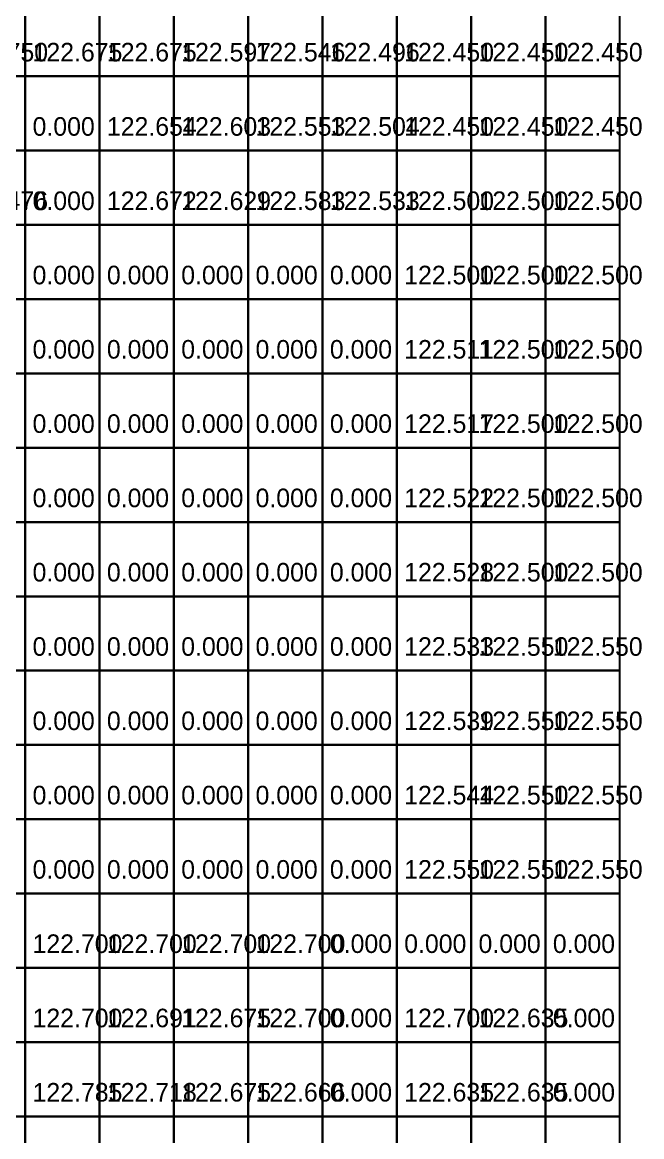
# Model space of a CAD drawing. Header units: metres. Extents: x 287857 to 287978, y 62957 to 63018.
# Drawn here: x 287969.89 to 287978.22, y 62987.56 to 63002.56 of the extents above; entities that cross this region are included whole.
import ezdxf

# ---------------------------------------------------------------- set-up
doc = ezdxf.new("R2010")
doc.units = ezdxf.units.M
for name, color, linetype, true_color in [('ARCH-BARRIER', 7, 'Continuous', 0xf87171), ('ARCH-INTERP', 7, 'Continuous', 0x64748b), ('ARCH-LEVEL-TXT', 7, 'Continuous', 0xa78bfa), ('ARCH-REAL', 7, 'Continuous', 0xa78bfa)]:
    doc.layers.add(name, color=color, linetype=linetype, true_color=true_color)

msp = doc.modelspace()

# ---------------------------------------------------------------- linework, layer by layer
at = {"layer": 'ARCH-BARRIER'}
for points in [[(287968.925, 63000.831, 0), (287969.925, 63000.831, 0), (287969.925, 63001.831, 0), (287968.925, 63001.831, 0), (287968.925, 63000.831, 0)], [(287969.925, 63000.831, 0), (287970.925, 63000.831, 0), (287970.925, 63001.831, 0), (287969.925, 63001.831, 0), (287969.925, 63000.831, 0)], [(287969.925, 62999.831, 0), (287970.925, 62999.831, 0), (287970.925, 63000.831, 0), (287969.925, 63000.831, 0), (287969.925, 62999.831, 0)], [(287968.925, 62989.831, 0), (287969.925, 62989.831, 0), (287969.925, 62990.831, 0), (287968.925, 62990.831, 0), (287968.925, 62989.831, 0)], [(287973.925, 62989.831, 0), (287974.925, 62989.831, 0), (287974.925, 62990.831, 0), (287973.925, 62990.831, 0), (287973.925, 62989.831, 0)], [(287974.925, 62989.831, 0), (287975.925, 62989.831, 0), (287975.925, 62990.831, 0), (287974.925, 62990.831, 0), (287974.925, 62989.831, 0)], [(287975.925, 62989.831, 0), (287976.925, 62989.831, 0), (287976.925, 62990.831, 0), (287975.925, 62990.831, 0), (287975.925, 62989.831, 0)], [(287976.925, 62989.831, 0), (287977.925, 62989.831, 0), (287977.925, 62990.831, 0), (287976.925, 62990.831, 0), (287976.925, 62989.831, 0)], [(287968.925, 62988.831, 0), (287969.925, 62988.831, 0), (287969.925, 62989.831, 0), (287968.925, 62989.831, 0), (287968.925, 62988.831, 0)], [(287973.925, 62988.831, 0), (287974.925, 62988.831, 0), (287974.925, 62989.831, 0), (287973.925, 62989.831, 0), (287973.925, 62988.831, 0)], [(287976.925, 62988.831, 0), (287977.925, 62988.831, 0), (287977.925, 62989.831, 0), (287976.925, 62989.831, 0), (287976.925, 62988.831, 0)], [(287968.925, 62987.831, 0), (287969.925, 62987.831, 0), (287969.925, 62988.831, 0), (287968.925, 62988.831, 0), (287968.925, 62987.831, 0)], [(287973.925, 62987.831, 0), (287974.925, 62987.831, 0), (287974.925, 62988.831, 0), (287973.925, 62988.831, 0), (287973.925, 62987.831, 0)], [(287976.925, 62987.831, 0), (287977.925, 62987.831, 0), (287977.925, 62988.831, 0), (287976.925, 62988.831, 0), (287976.925, 62987.831, 0)], [(287968.925, 62986.831, 0), (287969.925, 62986.831, 0), (287969.925, 62987.831, 0), (287968.925, 62987.831, 0), (287968.925, 62986.831, 0)], [(287976.925, 62986.831, 0), (287977.925, 62986.831, 0), (287977.925, 62987.831, 0), (287976.925, 62987.831, 0), (287976.925, 62986.831, 0)]]:
    msp.add_polyline3d(points, dxfattribs=at)
at = {"layer": 'ARCH-INTERP'}
for points in [[(287971.925, 63001.831, 122.597), (287972.925, 63001.831, 122.597), (287972.925, 63002.831, 122.597), (287971.925, 63002.831, 122.597), (287971.925, 63001.831, 122.597)], [(287972.925, 63001.831, 122.546), (287973.925, 63001.831, 122.546), (287973.925, 63002.831, 122.546), (287972.925, 63002.831, 122.546), (287972.925, 63001.831, 122.546)], [(287973.925, 63001.831, 122.496), (287974.925, 63001.831, 122.496), (287974.925, 63002.831, 122.496), (287973.925, 63002.831, 122.496), (287973.925, 63001.831, 122.496)], [(287975.925, 63001.831, 122.45), (287976.925, 63001.831, 122.45), (287976.925, 63002.831, 122.45), (287975.925, 63002.831, 122.45), (287975.925, 63001.831, 122.45)], [(287976.925, 63001.831, 122.45), (287977.925, 63001.831, 122.45), (287977.925, 63002.831, 122.45), (287976.925, 63002.831, 122.45), (287976.925, 63001.831, 122.45)], [(287970.925, 63000.831, 122.654), (287971.925, 63000.831, 122.654), (287971.925, 63001.831, 122.654), (287970.925, 63001.831, 122.654), (287970.925, 63000.831, 122.654)], [(287971.925, 63000.831, 122.603), (287972.925, 63000.831, 122.603), (287972.925, 63001.831, 122.603), (287971.925, 63001.831, 122.603), (287971.925, 63000.831, 122.603)], [(287972.925, 63000.831, 122.553), (287973.925, 63000.831, 122.553), (287973.925, 63001.831, 122.553), (287972.925, 63001.831, 122.553), (287972.925, 63000.831, 122.553)], [(287973.925, 63000.831, 122.504), (287974.925, 63000.831, 122.504), (287974.925, 63001.831, 122.504), (287973.925, 63001.831, 122.504), (287973.925, 63000.831, 122.504)], [(287975.925, 63000.831, 122.45), (287976.925, 63000.831, 122.45), (287976.925, 63001.831, 122.45), (287975.925, 63001.831, 122.45), (287975.925, 63000.831, 122.45)], [(287976.925, 63000.831, 122.45), (287977.925, 63000.831, 122.45), (287977.925, 63001.831, 122.45), (287976.925, 63001.831, 122.45), (287976.925, 63000.831, 122.45)], [(287968.925, 62999.831, 122.476), (287969.925, 62999.831, 122.476), (287969.925, 63000.831, 122.476), (287968.925, 63000.831, 122.476), (287968.925, 62999.831, 122.476)], [(287970.925, 62999.831, 122.672), (287971.925, 62999.831, 122.672), (287971.925, 63000.831, 122.672), (287970.925, 63000.831, 122.672), (287970.925, 62999.831, 122.672)], [(287971.925, 62999.831, 122.629), (287972.925, 62999.831, 122.629), (287972.925, 63000.831, 122.629), (287971.925, 63000.831, 122.629), (287971.925, 62999.831, 122.629)], [(287972.925, 62999.831, 122.583), (287973.925, 62999.831, 122.583), (287973.925, 63000.831, 122.583), (287972.925, 63000.831, 122.583), (287972.925, 62999.831, 122.583)], [(287973.925, 62999.831, 122.533), (287974.925, 62999.831, 122.533), (287974.925, 63000.831, 122.533), (287973.925, 63000.831, 122.533), (287973.925, 62999.831, 122.533)], [(287975.925, 62999.831, 122.5), (287976.925, 62999.831, 122.5), (287976.925, 63000.831, 122.5), (287975.925, 63000.831, 122.5), (287975.925, 62999.831, 122.5)], [(287976.925, 62999.831, 122.5), (287977.925, 62999.831, 122.5), (287977.925, 63000.831, 122.5), (287976.925, 63000.831, 122.5), (287976.925, 62999.831, 122.5)], [(287968.925, 62998.831, 0), (287969.925, 62998.831, 0), (287969.925, 62999.831, 0), (287968.925, 62999.831, 0), (287968.925, 62998.831, 0)], [(287969.925, 62998.831, 0), (287970.925, 62998.831, 0), (287970.925, 62999.831, 0), (287969.925, 62999.831, 0), (287969.925, 62998.831, 0)], [(287970.925, 62998.831, 0), (287971.925, 62998.831, 0), (287971.925, 62999.831, 0), (287970.925, 62999.831, 0), (287970.925, 62998.831, 0)], [(287971.925, 62998.831, 0), (287972.925, 62998.831, 0), (287972.925, 62999.831, 0), (287971.925, 62999.831, 0), (287971.925, 62998.831, 0)], [(287972.925, 62998.831, 0), (287973.925, 62998.831, 0), (287973.925, 62999.831, 0), (287972.925, 62999.831, 0), (287972.925, 62998.831, 0)], [(287973.925, 62998.831, 0), (287974.925, 62998.831, 0), (287974.925, 62999.831, 0), (287973.925, 62999.831, 0), (287973.925, 62998.831, 0)], [(287975.925, 62998.831, 122.5), (287976.925, 62998.831, 122.5), (287976.925, 62999.831, 122.5), (287975.925, 62999.831, 122.5), (287975.925, 62998.831, 122.5)], [(287976.925, 62998.831, 122.5), (287977.925, 62998.831, 122.5), (287977.925, 62999.831, 122.5), (287976.925, 62999.831, 122.5), (287976.925, 62998.831, 122.5)], [(287968.925, 62997.831, 0), (287969.925, 62997.831, 0), (287969.925, 62998.831, 0), (287968.925, 62998.831, 0), (287968.925, 62997.831, 0)], [(287969.925, 62997.831, 0), (287970.925, 62997.831, 0), (287970.925, 62998.831, 0), (287969.925, 62998.831, 0), (287969.925, 62997.831, 0)], [(287970.925, 62997.831, 0), (287971.925, 62997.831, 0), (287971.925, 62998.831, 0), (287970.925, 62998.831, 0), (287970.925, 62997.831, 0)], [(287971.925, 62997.831, 0), (287972.925, 62997.831, 0), (287972.925, 62998.831, 0), (287971.925, 62998.831, 0), (287971.925, 62997.831, 0)], [(287972.925, 62997.831, 0), (287973.925, 62997.831, 0), (287973.925, 62998.831, 0), (287972.925, 62998.831, 0), (287972.925, 62997.831, 0)], [(287973.925, 62997.831, 0), (287974.925, 62997.831, 0), (287974.925, 62998.831, 0), (287973.925, 62998.831, 0), (287973.925, 62997.831, 0)], [(287974.925, 62997.831, 122.511), (287975.925, 62997.831, 122.511), (287975.925, 62998.831, 122.511), (287974.925, 62998.831, 122.511), (287974.925, 62997.831, 122.511)], [(287975.925, 62997.831, 122.5), (287976.925, 62997.831, 122.5), (287976.925, 62998.831, 122.5), (287975.925, 62998.831, 122.5), (287975.925, 62997.831, 122.5)], [(287976.925, 62997.831, 122.5), (287977.925, 62997.831, 122.5), (287977.925, 62998.831, 122.5), (287976.925, 62998.831, 122.5), (287976.925, 62997.831, 122.5)], [(287968.925, 62996.831, 0), (287969.925, 62996.831, 0), (287969.925, 62997.831, 0), (287968.925, 62997.831, 0), (287968.925, 62996.831, 0)], [(287969.925, 62996.831, 0), (287970.925, 62996.831, 0), (287970.925, 62997.831, 0), (287969.925, 62997.831, 0), (287969.925, 62996.831, 0)], [(287970.925, 62996.831, 0), (287971.925, 62996.831, 0), (287971.925, 62997.831, 0), (287970.925, 62997.831, 0), (287970.925, 62996.831, 0)], [(287971.925, 62996.831, 0), (287972.925, 62996.831, 0), (287972.925, 62997.831, 0), (287971.925, 62997.831, 0), (287971.925, 62996.831, 0)], [(287972.925, 62996.831, 0), (287973.925, 62996.831, 0), (287973.925, 62997.831, 0), (287972.925, 62997.831, 0), (287972.925, 62996.831, 0)], [(287973.925, 62996.831, 0), (287974.925, 62996.831, 0), (287974.925, 62997.831, 0), (287973.925, 62997.831, 0), (287973.925, 62996.831, 0)], [(287974.925, 62996.831, 122.517), (287975.925, 62996.831, 122.517), (287975.925, 62997.831, 122.517), (287974.925, 62997.831, 122.517), (287974.925, 62996.831, 122.517)], [(287975.925, 62996.831, 122.5), (287976.925, 62996.831, 122.5), (287976.925, 62997.831, 122.5), (287975.925, 62997.831, 122.5), (287975.925, 62996.831, 122.5)], [(287976.925, 62996.831, 122.5), (287977.925, 62996.831, 122.5), (287977.925, 62997.831, 122.5), (287976.925, 62997.831, 122.5), (287976.925, 62996.831, 122.5)], [(287968.925, 62995.831, 0), (287969.925, 62995.831, 0), (287969.925, 62996.831, 0), (287968.925, 62996.831, 0), (287968.925, 62995.831, 0)], [(287969.925, 62995.831, 0), (287970.925, 62995.831, 0), (287970.925, 62996.831, 0), (287969.925, 62996.831, 0), (287969.925, 62995.831, 0)], [(287970.925, 62995.831, 0), (287971.925, 62995.831, 0), (287971.925, 62996.831, 0), (287970.925, 62996.831, 0), (287970.925, 62995.831, 0)], [(287971.925, 62995.831, 0), (287972.925, 62995.831, 0), (287972.925, 62996.831, 0), (287971.925, 62996.831, 0), (287971.925, 62995.831, 0)], [(287972.925, 62995.831, 0), (287973.925, 62995.831, 0), (287973.925, 62996.831, 0), (287972.925, 62996.831, 0), (287972.925, 62995.831, 0)], [(287973.925, 62995.831, 0), (287974.925, 62995.831, 0), (287974.925, 62996.831, 0), (287973.925, 62996.831, 0), (287973.925, 62995.831, 0)], [(287974.925, 62995.831, 122.522), (287975.925, 62995.831, 122.522), (287975.925, 62996.831, 122.522), (287974.925, 62996.831, 122.522), (287974.925, 62995.831, 122.522)], [(287975.925, 62995.831, 122.5), (287976.925, 62995.831, 122.5), (287976.925, 62996.831, 122.5), (287975.925, 62996.831, 122.5), (287975.925, 62995.831, 122.5)], [(287976.925, 62995.831, 122.5), (287977.925, 62995.831, 122.5), (287977.925, 62996.831, 122.5), (287976.925, 62996.831, 122.5), (287976.925, 62995.831, 122.5)], [(287968.925, 62994.831, 0), (287969.925, 62994.831, 0), (287969.925, 62995.831, 0), (287968.925, 62995.831, 0), (287968.925, 62994.831, 0)], [(287969.925, 62994.831, 0), (287970.925, 62994.831, 0), (287970.925, 62995.831, 0), (287969.925, 62995.831, 0), (287969.925, 62994.831, 0)], [(287970.925, 62994.831, 0), (287971.925, 62994.831, 0), (287971.925, 62995.831, 0), (287970.925, 62995.831, 0), (287970.925, 62994.831, 0)], [(287971.925, 62994.831, 0), (287972.925, 62994.831, 0), (287972.925, 62995.831, 0), (287971.925, 62995.831, 0), (287971.925, 62994.831, 0)], [(287972.925, 62994.831, 0), (287973.925, 62994.831, 0), (287973.925, 62995.831, 0), (287972.925, 62995.831, 0), (287972.925, 62994.831, 0)], [(287973.925, 62994.831, 0), (287974.925, 62994.831, 0), (287974.925, 62995.831, 0), (287973.925, 62995.831, 0), (287973.925, 62994.831, 0)], [(287974.925, 62994.831, 122.528), (287975.925, 62994.831, 122.528), (287975.925, 62995.831, 122.528), (287974.925, 62995.831, 122.528), (287974.925, 62994.831, 122.528)], [(287975.925, 62994.831, 122.5), (287976.925, 62994.831, 122.5), (287976.925, 62995.831, 122.5), (287975.925, 62995.831, 122.5), (287975.925, 62994.831, 122.5)], [(287976.925, 62994.831, 122.5), (287977.925, 62994.831, 122.5), (287977.925, 62995.831, 122.5), (287976.925, 62995.831, 122.5), (287976.925, 62994.831, 122.5)], [(287968.925, 62993.831, 0), (287969.925, 62993.831, 0), (287969.925, 62994.831, 0), (287968.925, 62994.831, 0), (287968.925, 62993.831, 0)], [(287969.925, 62993.831, 0), (287970.925, 62993.831, 0), (287970.925, 62994.831, 0), (287969.925, 62994.831, 0), (287969.925, 62993.831, 0)], [(287970.925, 62993.831, 0), (287971.925, 62993.831, 0), (287971.925, 62994.831, 0), (287970.925, 62994.831, 0), (287970.925, 62993.831, 0)], [(287971.925, 62993.831, 0), (287972.925, 62993.831, 0), (287972.925, 62994.831, 0), (287971.925, 62994.831, 0), (287971.925, 62993.831, 0)], [(287972.925, 62993.831, 0), (287973.925, 62993.831, 0), (287973.925, 62994.831, 0), (287972.925, 62994.831, 0), (287972.925, 62993.831, 0)], [(287973.925, 62993.831, 0), (287974.925, 62993.831, 0), (287974.925, 62994.831, 0), (287973.925, 62994.831, 0), (287973.925, 62993.831, 0)], [(287974.925, 62993.831, 122.533), (287975.925, 62993.831, 122.533), (287975.925, 62994.831, 122.533), (287974.925, 62994.831, 122.533), (287974.925, 62993.831, 122.533)], [(287975.925, 62993.831, 122.55), (287976.925, 62993.831, 122.55), (287976.925, 62994.831, 122.55), (287975.925, 62994.831, 122.55), (287975.925, 62993.831, 122.55)], [(287976.925, 62993.831, 122.55), (287977.925, 62993.831, 122.55), (287977.925, 62994.831, 122.55), (287976.925, 62994.831, 122.55), (287976.925, 62993.831, 122.55)], [(287968.925, 62992.831, 0), (287969.925, 62992.831, 0), (287969.925, 62993.831, 0), (287968.925, 62993.831, 0), (287968.925, 62992.831, 0)], [(287969.925, 62992.831, 0), (287970.925, 62992.831, 0), (287970.925, 62993.831, 0), (287969.925, 62993.831, 0), (287969.925, 62992.831, 0)], [(287970.925, 62992.831, 0), (287971.925, 62992.831, 0), (287971.925, 62993.831, 0), (287970.925, 62993.831, 0), (287970.925, 62992.831, 0)], [(287971.925, 62992.831, 0), (287972.925, 62992.831, 0), (287972.925, 62993.831, 0), (287971.925, 62993.831, 0), (287971.925, 62992.831, 0)], [(287972.925, 62992.831, 0), (287973.925, 62992.831, 0), (287973.925, 62993.831, 0), (287972.925, 62993.831, 0), (287972.925, 62992.831, 0)], [(287973.925, 62992.831, 0), (287974.925, 62992.831, 0), (287974.925, 62993.831, 0), (287973.925, 62993.831, 0), (287973.925, 62992.831, 0)], [(287974.925, 62992.831, 122.539), (287975.925, 62992.831, 122.539), (287975.925, 62993.831, 122.539), (287974.925, 62993.831, 122.539), (287974.925, 62992.831, 122.539)], [(287975.925, 62992.831, 122.55), (287976.925, 62992.831, 122.55), (287976.925, 62993.831, 122.55), (287975.925, 62993.831, 122.55), (287975.925, 62992.831, 122.55)], [(287976.925, 62992.831, 122.55), (287977.925, 62992.831, 122.55), (287977.925, 62993.831, 122.55), (287976.925, 62993.831, 122.55), (287976.925, 62992.831, 122.55)], [(287968.925, 62991.831, 0), (287969.925, 62991.831, 0), (287969.925, 62992.831, 0), (287968.925, 62992.831, 0), (287968.925, 62991.831, 0)], [(287969.925, 62991.831, 0), (287970.925, 62991.831, 0), (287970.925, 62992.831, 0), (287969.925, 62992.831, 0), (287969.925, 62991.831, 0)], [(287970.925, 62991.831, 0), (287971.925, 62991.831, 0), (287971.925, 62992.831, 0), (287970.925, 62992.831, 0), (287970.925, 62991.831, 0)], [(287971.925, 62991.831, 0), (287972.925, 62991.831, 0), (287972.925, 62992.831, 0), (287971.925, 62992.831, 0), (287971.925, 62991.831, 0)], [(287972.925, 62991.831, 0), (287973.925, 62991.831, 0), (287973.925, 62992.831, 0), (287972.925, 62992.831, 0), (287972.925, 62991.831, 0)], [(287973.925, 62991.831, 0), (287974.925, 62991.831, 0), (287974.925, 62992.831, 0), (287973.925, 62992.831, 0), (287973.925, 62991.831, 0)], [(287974.925, 62991.831, 122.544), (287975.925, 62991.831, 122.544), (287975.925, 62992.831, 122.544), (287974.925, 62992.831, 122.544), (287974.925, 62991.831, 122.544)], [(287975.925, 62991.831, 122.55), (287976.925, 62991.831, 122.55), (287976.925, 62992.831, 122.55), (287975.925, 62992.831, 122.55), (287975.925, 62991.831, 122.55)], [(287976.925, 62991.831, 122.55), (287977.925, 62991.831, 122.55), (287977.925, 62992.831, 122.55), (287976.925, 62992.831, 122.55), (287976.925, 62991.831, 122.55)], [(287968.925, 62990.831, 0), (287969.925, 62990.831, 0), (287969.925, 62991.831, 0), (287968.925, 62991.831, 0), (287968.925, 62990.831, 0)], [(287969.925, 62990.831, 0), (287970.925, 62990.831, 0), (287970.925, 62991.831, 0), (287969.925, 62991.831, 0), (287969.925, 62990.831, 0)], [(287970.925, 62990.831, 0), (287971.925, 62990.831, 0), (287971.925, 62991.831, 0), (287970.925, 62991.831, 0), (287970.925, 62990.831, 0)], [(287971.925, 62990.831, 0), (287972.925, 62990.831, 0), (287972.925, 62991.831, 0), (287971.925, 62991.831, 0), (287971.925, 62990.831, 0)], [(287972.925, 62990.831, 0), (287973.925, 62990.831, 0), (287973.925, 62991.831, 0), (287972.925, 62991.831, 0), (287972.925, 62990.831, 0)], [(287973.925, 62990.831, 0), (287974.925, 62990.831, 0), (287974.925, 62991.831, 0), (287973.925, 62991.831, 0), (287973.925, 62990.831, 0)], [(287975.925, 62990.831, 122.55), (287976.925, 62990.831, 122.55), (287976.925, 62991.831, 122.55), (287975.925, 62991.831, 122.55), (287975.925, 62990.831, 122.55)], [(287976.925, 62990.831, 122.55), (287977.925, 62990.831, 122.55), (287977.925, 62991.831, 122.55), (287976.925, 62991.831, 122.55), (287976.925, 62990.831, 122.55)], [(287970.925, 62989.831, 122.7), (287971.925, 62989.831, 122.7), (287971.925, 62990.831, 122.7), (287970.925, 62990.831, 122.7), (287970.925, 62989.831, 122.7)], [(287971.925, 62989.831, 122.7), (287972.925, 62989.831, 122.7), (287972.925, 62990.831, 122.7), (287971.925, 62990.831, 122.7), (287971.925, 62989.831, 122.7)], [(287972.925, 62989.831, 122.7), (287973.925, 62989.831, 122.7), (287973.925, 62990.831, 122.7), (287972.925, 62990.831, 122.7), (287972.925, 62989.831, 122.7)], [(287970.925, 62988.831, 122.691), (287971.925, 62988.831, 122.691), (287971.925, 62989.831, 122.691), (287970.925, 62989.831, 122.691), (287970.925, 62988.831, 122.691)], [(287974.925, 62988.831, 122.7), (287975.925, 62988.831, 122.7), (287975.925, 62989.831, 122.7), (287974.925, 62989.831, 122.7), (287974.925, 62988.831, 122.7)], [(287975.925, 62988.831, 122.635), (287976.925, 62988.831, 122.635), (287976.925, 62989.831, 122.635), (287975.925, 62989.831, 122.635), (287975.925, 62988.831, 122.635)], [(287970.925, 62987.831, 122.718), (287971.925, 62987.831, 122.718), (287971.925, 62988.831, 122.718), (287970.925, 62988.831, 122.718), (287970.925, 62987.831, 122.718)], [(287972.925, 62987.831, 122.666), (287973.925, 62987.831, 122.666), (287973.925, 62988.831, 122.666), (287972.925, 62988.831, 122.666), (287972.925, 62987.831, 122.666)], [(287974.925, 62987.831, 122.635), (287975.925, 62987.831, 122.635), (287975.925, 62988.831, 122.635), (287974.925, 62988.831, 122.635), (287974.925, 62987.831, 122.635)], [(287975.925, 62987.831, 122.635), (287976.925, 62987.831, 122.635), (287976.925, 62988.831, 122.635), (287975.925, 62988.831, 122.635), (287975.925, 62987.831, 122.635)], [(287970.925, 62986.831, 122.785), (287971.925, 62986.831, 122.785), (287971.925, 62987.831, 122.785), (287970.925, 62987.831, 122.785), (287970.925, 62986.831, 122.785)], [(287971.925, 62986.831, 122.675), (287972.925, 62986.831, 122.675), (287972.925, 62987.831, 122.675), (287971.925, 62987.831, 122.675), (287971.925, 62986.831, 122.675)], [(287972.925, 62986.831, 122.699), (287973.925, 62986.831, 122.699), (287973.925, 62987.831, 122.699), (287972.925, 62987.831, 122.699), (287972.925, 62986.831, 122.699)], [(287973.925, 62986.831, 122.67), (287974.925, 62986.831, 122.67), (287974.925, 62987.831, 122.67), (287973.925, 62987.831, 122.67), (287973.925, 62986.831, 122.67)]]:
    msp.add_polyline3d(points, dxfattribs=at)
at = {"layer": 'ARCH-REAL'}
for points in [[(287968.925, 63001.831, 122.75), (287969.925, 63001.831, 122.75), (287969.925, 63002.831, 122.75), (287968.925, 63002.831, 122.75), (287968.925, 63001.831, 122.75)], [(287969.925, 63001.831, 122.675), (287970.925, 63001.831, 122.675), (287970.925, 63002.831, 122.675), (287969.925, 63002.831, 122.675), (287969.925, 63001.831, 122.675)], [(287970.925, 63001.831, 122.675), (287971.925, 63001.831, 122.675), (287971.925, 63002.831, 122.675), (287970.925, 63002.831, 122.675), (287970.925, 63001.831, 122.675)], [(287974.925, 63001.831, 122.45), (287975.925, 63001.831, 122.45), (287975.925, 63002.831, 122.45), (287974.925, 63002.831, 122.45), (287974.925, 63001.831, 122.45)], [(287974.925, 63000.831, 122.45), (287975.925, 63000.831, 122.45), (287975.925, 63001.831, 122.45), (287974.925, 63001.831, 122.45), (287974.925, 63000.831, 122.45)], [(287974.925, 62999.831, 122.5), (287975.925, 62999.831, 122.5), (287975.925, 63000.831, 122.5), (287974.925, 63000.831, 122.5), (287974.925, 62999.831, 122.5)], [(287974.925, 62998.831, 122.5), (287975.925, 62998.831, 122.5), (287975.925, 62999.831, 122.5), (287974.925, 62999.831, 122.5), (287974.925, 62998.831, 122.5)], [(287974.925, 62990.831, 122.55), (287975.925, 62990.831, 122.55), (287975.925, 62991.831, 122.55), (287974.925, 62991.831, 122.55), (287974.925, 62990.831, 122.55)], [(287969.925, 62989.831, 122.7), (287970.925, 62989.831, 122.7), (287970.925, 62990.831, 122.7), (287969.925, 62990.831, 122.7), (287969.925, 62989.831, 122.7)], [(287969.925, 62988.831, 122.7), (287970.925, 62988.831, 122.7), (287970.925, 62989.831, 122.7), (287969.925, 62989.831, 122.7), (287969.925, 62988.831, 122.7)], [(287971.925, 62988.831, 122.675), (287972.925, 62988.831, 122.675), (287972.925, 62989.831, 122.675), (287971.925, 62989.831, 122.675), (287971.925, 62988.831, 122.675)], [(287972.925, 62988.831, 122.7), (287973.925, 62988.831, 122.7), (287973.925, 62989.831, 122.7), (287972.925, 62989.831, 122.7), (287972.925, 62988.831, 122.7)], [(287969.925, 62987.831, 122.785), (287970.925, 62987.831, 122.785), (287970.925, 62988.831, 122.785), (287969.925, 62988.831, 122.785), (287969.925, 62987.831, 122.785)], [(287971.925, 62987.831, 122.675), (287972.925, 62987.831, 122.675), (287972.925, 62988.831, 122.675), (287971.925, 62988.831, 122.675), (287971.925, 62987.831, 122.675)], [(287969.925, 62986.831, 122.785), (287970.925, 62986.831, 122.785), (287970.925, 62987.831, 122.785), (287969.925, 62987.831, 122.785), (287969.925, 62986.831, 122.785)], [(287974.925, 62986.831, 122.635), (287975.925, 62986.831, 122.635), (287975.925, 62987.831, 122.635), (287974.925, 62987.831, 122.635), (287974.925, 62986.831, 122.635)], [(287975.925, 62986.831, 122.635), (287976.925, 62986.831, 122.635), (287976.925, 62987.831, 122.635), (287975.925, 62987.831, 122.635), (287975.925, 62986.831, 122.635)]]:
    msp.add_polyline3d(points, dxfattribs=at)

# ---------------------------------------------------------------- texts
at = {"layer": 'ARCH-LEVEL-TXT'}
for s, p in [('122.750', (287969.025, 63002.031, 122.75)), ('122.675', (287970.025, 63002.031, 122.675)), ('122.675', (287971.025, 63002.031, 122.675)), ('122.597', (287972.025, 63002.031, 122.597)), ('122.546', (287973.025, 63002.031, 122.546)), ('122.496', (287974.025, 63002.031, 122.496)), ('122.450', (287975.025, 63002.031, 122.45)), ('122.450', (287976.025, 63002.031, 122.45)), ('122.450', (287977.025, 63002.031, 122.45)), ('0.000', (287970.025, 63001.031)), ('122.654', (287971.025, 63001.031, 122.654)), ('122.603', (287972.025, 63001.031, 122.603)), ('122.553', (287973.025, 63001.031, 122.553)), ('122.504', (287974.025, 63001.031, 122.504)), ('122.450', (287975.025, 63001.031, 122.45)), ('122.450', (287976.025, 63001.031, 122.45)), ('122.450', (287977.025, 63001.031, 122.45)), ('122.476', (287969.025, 63000.031, 122.476)), ('0.000', (287970.025, 63000.031)), ('122.672', (287971.025, 63000.031, 122.672)), ('122.629', (287972.025, 63000.031, 122.629)), ('122.583', (287973.025, 63000.031, 122.583)), ('122.533', (287974.025, 63000.031, 122.533)), ('122.500', (287975.025, 63000.031, 122.5)), ('122.500', (287976.025, 63000.031, 122.5)), ('122.500', (287977.025, 63000.031, 122.5)), ('0.000', (287970.025, 62999.031)), ('0.000', (287971.025, 62999.031)), ('0.000', (287972.025, 62999.031)), ('0.000', (287973.025, 62999.031)), ('0.000', (287974.025, 62999.031)), ('122.500', (287975.025, 62999.031, 122.5)), ('122.500', (287976.025, 62999.031, 122.5)), ('122.500', (287977.025, 62999.031, 122.5)), ('0.000', (287970.025, 62998.031)), ('0.000', (287971.025, 62998.031)), ('0.000', (287972.025, 62998.031)), ('0.000', (287973.025, 62998.031)), ('0.000', (287974.025, 62998.031)), ('122.511', (287975.025, 62998.031, 122.511)), ('122.500', (287976.025, 62998.031, 122.5)), ('122.500', (287977.025, 62998.031, 122.5)), ('0.000', (287970.025, 62997.031)), ('0.000', (287971.025, 62997.031)), ('0.000', (287972.025, 62997.031)), ('0.000', (287973.025, 62997.031)), ('0.000', (287974.025, 62997.031)), ('122.517', (287975.025, 62997.031, 122.517)), ('122.500', (287976.025, 62997.031, 122.5)), ('122.500', (287977.025, 62997.031, 122.5)), ('0.000', (287970.025, 62996.031)), ('0.000', (287971.025, 62996.031)), ('0.000', (287972.025, 62996.031)), ('0.000', (287973.025, 62996.031)), ('0.000', (287974.025, 62996.031)), ('122.522', (287975.025, 62996.031, 122.522)), ('122.500', (287976.025, 62996.031, 122.5)), ('122.500', (287977.025, 62996.031, 122.5)), ('0.000', (287970.025, 62995.031)), ('0.000', (287971.025, 62995.031)), ('0.000', (287972.025, 62995.031)), ('0.000', (287973.025, 62995.031)), ('0.000', (287974.025, 62995.031)), ('122.528', (287975.025, 62995.031, 122.528)), ('122.500', (287976.025, 62995.031, 122.5)), ('122.500', (287977.025, 62995.031, 122.5)), ('0.000', (287970.025, 62994.031)), ('0.000', (287971.025, 62994.031)), ('0.000', (287972.025, 62994.031)), ('0.000', (287973.025, 62994.031)), ('0.000', (287974.025, 62994.031)), ('122.533', (287975.025, 62994.031, 122.533)), ('122.550', (287976.025, 62994.031, 122.55)), ('122.550', (287977.025, 62994.031, 122.55)), ('0.000', (287970.025, 62993.031)), ('0.000', (287971.025, 62993.031)), ('0.000', (287972.025, 62993.031)), ('0.000', (287973.025, 62993.031)), ('0.000', (287974.025, 62993.031)), ('122.539', (287975.025, 62993.031, 122.539)), ('122.550', (287976.025, 62993.031, 122.55)), ('122.550', (287977.025, 62993.031, 122.55)), ('0.000', (287970.025, 62992.031)), ('0.000', (287971.025, 62992.031)), ('0.000', (287972.025, 62992.031)), ('0.000', (287973.025, 62992.031)), ('0.000', (287974.025, 62992.031)), ('122.544', (287975.025, 62992.031, 122.544)), ('122.550', (287976.025, 62992.031, 122.55)), ('122.550', (287977.025, 62992.031, 122.55)), ('0.000', (287970.025, 62991.031)), ('0.000', (287971.025, 62991.031)), ('0.000', (287972.025, 62991.031)), ('0.000', (287973.025, 62991.031)), ('0.000', (287974.025, 62991.031)), ('122.550', (287975.025, 62991.031, 122.55)), ('122.550', (287976.025, 62991.031, 122.55)), ('122.550', (287977.025, 62991.031, 122.55)), ('122.700', (287970.025, 62990.031, 122.7)), ('122.700', (287971.025, 62990.031, 122.7)), ('122.700', (287972.025, 62990.031, 122.7)), ('122.700', (287973.025, 62990.031, 122.7)), ('0.000', (287974.025, 62990.031)), ('0.000', (287975.025, 62990.031)), ('0.000', (287976.025, 62990.031)), ('0.000', (287977.025, 62990.031)), ('122.700', (287970.025, 62989.031, 122.7)), ('122.691', (287971.025, 62989.031, 122.691)), ('122.675', (287972.025, 62989.031, 122.675)), ('122.700', (287973.025, 62989.031, 122.7)), ('0.000', (287974.025, 62989.031)), ('122.700', (287975.025, 62989.031, 122.7)), ('122.635', (287976.025, 62989.031, 122.635)), ('0.000', (287977.025, 62989.031)), ('122.785', (287970.025, 62988.031, 122.785)), ('122.718', (287971.025, 62988.031, 122.718)), ('122.675', (287972.025, 62988.031, 122.675)), ('122.666', (287973.025, 62988.031, 122.666)), ('0.000', (287974.025, 62988.031)), ('122.635', (287975.025, 62988.031, 122.635)), ('122.635', (287976.025, 62988.031, 122.635)), ('0.000', (287977.025, 62988.031))]:
    msp.add_text(s, height=0.25, dxfattribs=at).set_placement(p)

doc.saveas('drawing.dxf')
